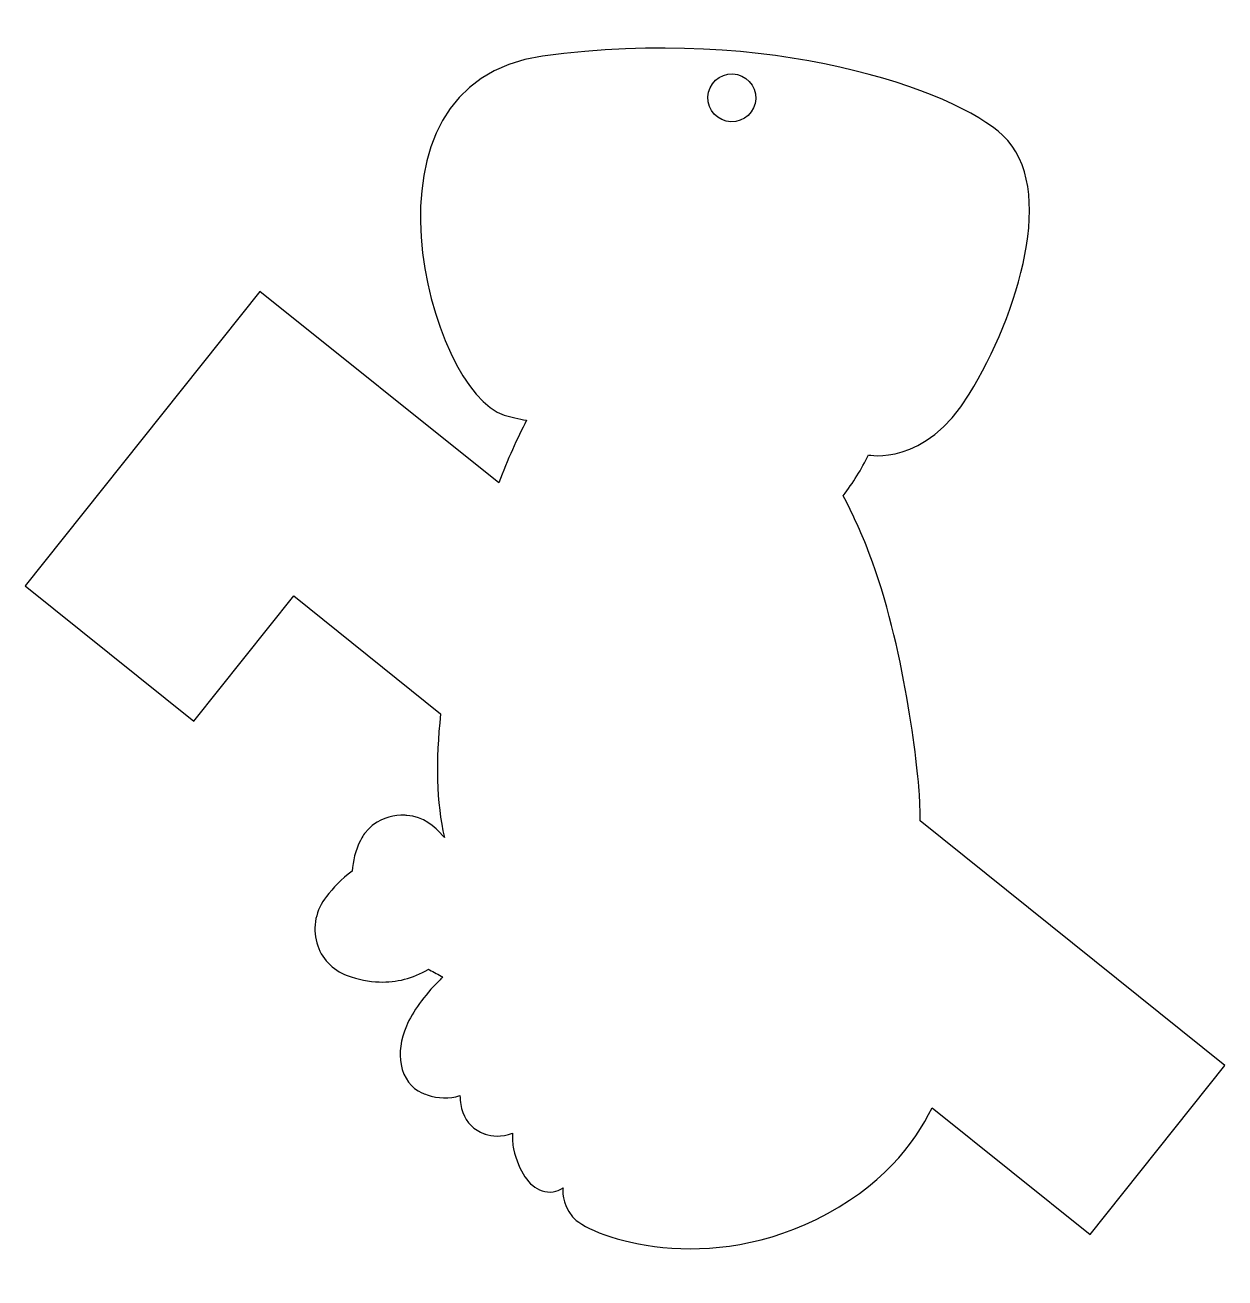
# Model space of a CAD drawing. Extents: x 0 to 130, y -3 to 132.
import ezdxf

# ---------------------------------------------------------------- set-up
doc = ezdxf.new("R2010")
doc.units = 0
doc.layers.get('0').update_dxf_attribs({"linetype": 'CONTINUOUS'})

msp = doc.modelspace()

# ---------------------------------------------------------------- linework, layer by layer
at = {"color": 7}
msp.add_lwpolyline([(76.349861, 121.638215)], close=True, dxfattribs=at)
for points in [[(51.317269, 82.716498), (25.572239, 103.358161), (0.244253, 71.629338), (18.427026, 57.048499), (29.210892, 70.556493), (45.054775, 57.821768)], [(98.035713, 15.371508), (115.068161, 1.71371), (129.615764, 19.938025), (96.749859, 46.29225)], [(37.798345, 45.898637), (37.659347, 45.804583), (37.544655, 45.67919), (37.315295, 45.428386), (36.856552, 44.923334), (36.734903, 44.790971), (36.696678, 44.710842), (36.654974, 44.630735), (36.571571, 44.470499)]]:
    msp.add_lwpolyline(points, dxfattribs=at)
for points in [[(105.684862, 120.154355), (100.517091, 125.034377), (80.53064, 132.060065), (56.050624, 128.709192)], [(56.050624, 128.709192), (34.712296, 125.78675), (43.831479, 92.480009), (51.8907, 90.027815)], [(73.875448, 124.309853), (73.927563, 125.734509), (75.119591, 126.845662), (76.540996, 126.793403)], [(76.540996, 126.793403), (77.962383, 126.741148), (79.071004, 125.546396), (79.018885, 124.121765)], [(76.349861, 121.638215), (74.931932, 121.69045), (73.823311, 122.888688), (73.875448, 124.309853)], [(79.018885, 124.121765), (78.966752, 122.697113), (77.771249, 121.585956), (76.349861, 121.638215)], [(102.046233, 92.267535), (107.300887, 100.867655), (111.592872, 114.581171), (105.684862, 120.154355)], [(91.168527, 85.732973), (91.168527, 85.732973), (97.246844, 84.409346), (102.046233, 92.267535)], [(54.32341, 89.466996), (53.28082, 87.488519), (52.279934, 85.23836), (51.317269, 82.716498)], [(51.8907, 90.027815), (52.648312, 89.797911), (53.465001, 89.616797), (54.32341, 89.466996)], [(88.457796, 81.340611), (89.503865, 82.713008), (90.452615, 84.193385), (91.168527, 85.732973)], [(90.914837, 76.021697), (90.205883, 77.78073), (89.371804, 79.574605), (88.457796, 81.340611)], [(96.673412, 49.099742), (96.391913, 53.314455), (94.810655, 66.366166), (90.914837, 76.021697)], [(45.054775, 57.821768), (44.491776, 52.725788), (44.596052, 48.274217), (45.45792, 44.494888)], [(96.749859, 46.29225), (96.760284, 47.38597), (96.722056, 48.361295), (96.673412, 49.099742)], [(41.228487, 46.891354), (40.005174, 46.936636), (38.851371, 46.602238), (37.798345, 45.898637)], [(41.416146, 46.884387), (41.353594, 46.887871), (41.291039, 46.891354), (41.228487, 46.891354)], [(45.298049, 44.68995), (44.380566, 45.70707), (43.205932, 46.762481), (41.416146, 46.884387)], [(45.45792, 44.494888), (45.402305, 44.56107), (45.353664, 44.627251), (45.298049, 44.68995)], [(36.418657, 44.177917), (35.820916, 43.091146), (35.615863, 41.959093), (35.518544, 40.875791)], [(36.571571, 44.470499), (36.519434, 44.372978), (36.470794, 44.275437), (36.418657, 44.177917)], [(35.518544, 40.875791), (34.336956, 40.050263), (33.450758, 39.036651), (32.731368, 38.134481)], [(32.731368, 38.134481), (31.601895, 36.723773), (31.219598, 34.86025), (31.702672, 33.146499)], [(31.702672, 33.146499), (32.168373, 31.49196), (33.363876, 30.206645), (34.979876, 29.624926)], [(38.434325, 28.931765), (40.293624, 28.862097), (42.066017, 29.314935), (43.706348, 30.279779)], [(43.706348, 30.279779), (43.716774, 30.286745), (43.727234, 30.290228), (43.737625, 30.293712)], [(43.737625, 30.293712), (43.761952, 30.283262), (43.807135, 30.265846), (43.866211, 30.230996)], [(43.866211, 30.230996), (44.324955, 29.9837), (44.808025, 29.715483), (45.270226, 29.471653)], [(34.979876, 29.624926), (36.151052, 29.206934), (37.315288, 28.970077), (38.434325, 28.931765)], [(44.894907, 29.067608), (43.230225, 27.413069), (42.041679, 25.762016), (41.360513, 24.166686)], [(45.270226, 29.471653), (45.138185, 29.34626), (45.026972, 29.199971), (44.894907, 29.067608)], [(41.360513, 24.166686), (40.74192, 22.714181), (40.547303, 21.282552), (40.790581, 20.021623)], [(40.790581, 20.021623), (41.068602, 18.590015), (41.902681, 17.454475), (43.021717, 16.984248)], [(43.021717, 16.984248), (43.167673, 16.92504), (43.369247, 16.841425), (43.602085, 16.761317)], [(43.602085, 16.761317), (44.783694, 16.364225), (45.958349, 16.332886), (47.139937, 16.677723)], [(47.139937, 16.677723), (47.136462, 16.012435), (47.240735, 15.40982), (47.442288, 14.862948)], [(47.442288, 14.862948), (47.852391, 13.769228), (48.655185, 12.975039), (49.760327, 12.567503)], [(85.548963, 3.347357), (92.565594, 6.792284), (96.16948, 11.519045), (98.035713, 15.371508)], [(49.760327, 12.567503), (49.79508, 12.55357), (49.829837, 12.539637), (49.868062, 12.529191)], [(49.868062, 12.529191), (50.563122, 12.2958), (51.577902, 12.163434), (52.801215, 12.637172)], [(52.801215, 12.637172), (52.769937, 12.027605), (52.80469, 11.449376), (52.922843, 10.933864)], [(52.922843, 10.933864), (53.478905, 8.502569), (54.566653, 6.900265), (55.984583, 6.423065)], [(55.984583, 6.423065), (56.776961, 6.154848), (57.614498, 6.283728), (58.247006, 6.750489)], [(58.247006, 6.750489), (58.19487, 6.457886), (58.073241, 5.193491), (59.275702, 3.605113)], [(59.275702, 3.605113), (60.651907, 1.786872), (72.679938, -2.967761), (85.548963, 3.347357)]]:
    msp.add_open_spline(points, degree=3, dxfattribs=at)

doc.saveas('drawing.dxf')
